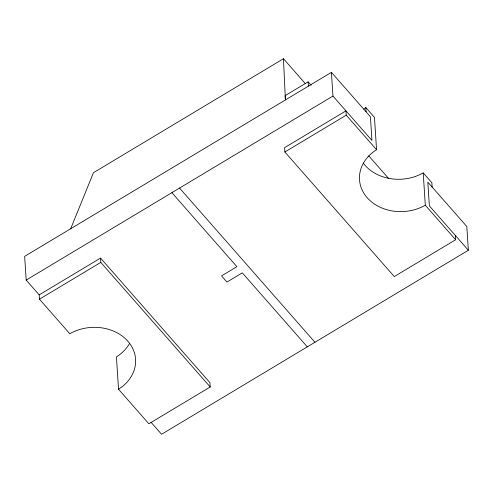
<?xml version="1.0" encoding="UTF-8"?>
<svg xmlns="http://www.w3.org/2000/svg" width="493" height="493" viewBox="0 0 493 493"><rect width="100%" height="100%" fill="white"/><g stroke="black" fill="none" stroke-linecap="round" stroke-linejoin="round"><path stroke-width="0.74" d="M70.665 228.758L93.467 172.692L283.457 58.722L305.284 83.582M311.157 85.271L308.137 81.826L285.127 95.63L285.404 99.943L283.457 58.722M331.419 72.342L332.954 96.061L371.95 140.468L370.416 116.749L331.419 72.342L24.65 256.36L26.184 280.079L39.181 294.882L39.458 299.196L69.79 333.736A42.287 34.596 -3.7 0 1 127.903 341.248A42.287 34.596 -3.7 0 1 118.53 389.248L148.861 423.789L210.215 386.98L209.938 382.667L100.535 258.079L39.181 294.882M26.184 280.079L332.954 96.061M39.458 299.196L100.812 262.393L100.535 258.079M284.88 151.98L346.234 115.177L345.95 110.863L284.597 147.666L284.88 151.98L394.277 276.567L455.631 239.764L455.353 235.451M468.35 250.253L429.354 205.846L427.819 182.127L466.816 226.534L468.35 250.253L161.581 434.278L151.08 422.322M363.834 109.126A23.109 18.907 -3.7 0 0 365.806 107.499L374.47 117.371L376.56 149.712A42.287 34.596 -3.7 0 0 367.186 197.711A42.287 34.596 -3.7 0 0 425.305 205.224L455.631 239.764M363.273 163.103A42.287 34.596 -3.7 0 0 423.21 172.877L431.874 182.749L432.158 187.057M346.234 115.177L376.56 149.712M368.733 155.837L388.527 178.38M179.569 188.073L314.965 342.265M171.903 192.671L236.893 266.682L221.554 275.883L226.965 282.051L242.303 272.851L307.293 346.869M100.812 262.393L210.215 386.98M423.21 172.877L425.305 205.224M365.806 107.499L366.083 111.812M308.137 81.826L308.415 86.139M118.53 389.248L116.44 356.901A42.287 34.596 -3.7 0 0 129.579 343.448"/></g></svg>
